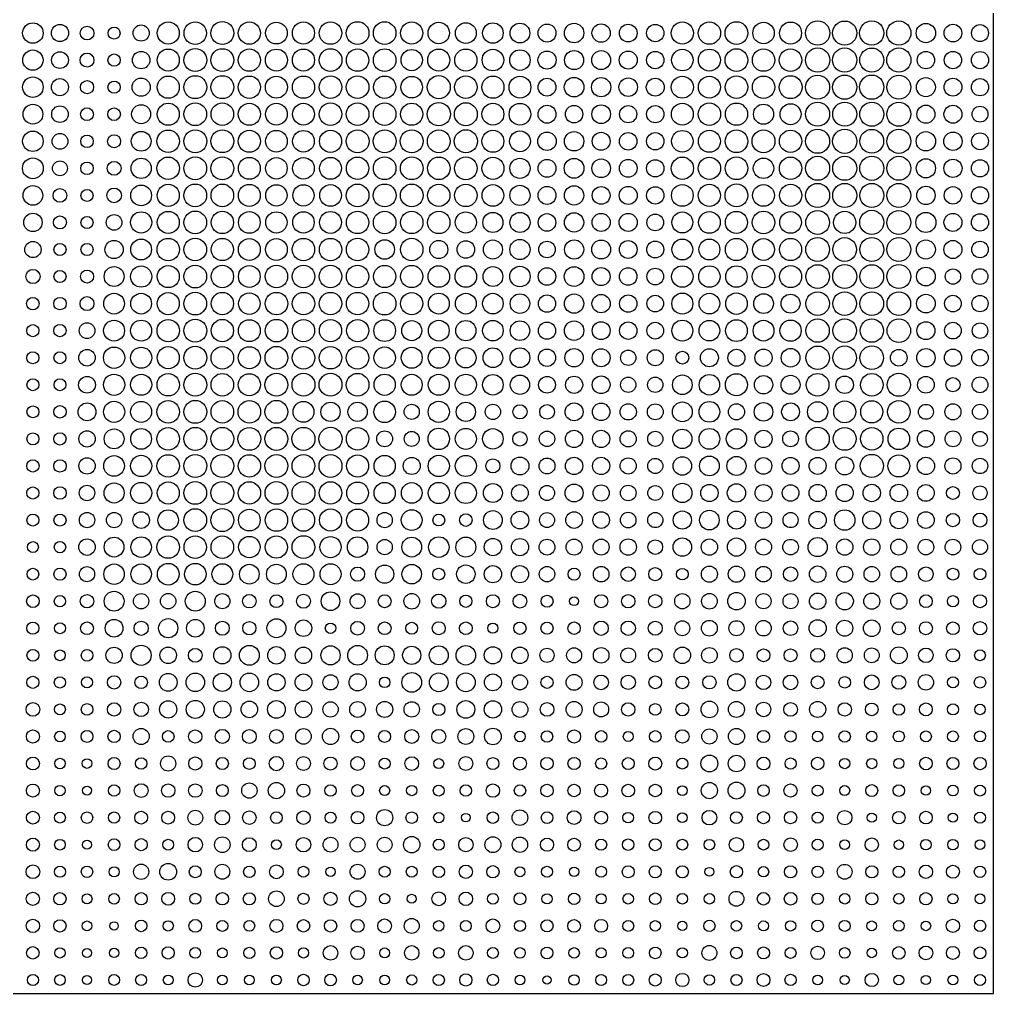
# Model space of a CAD drawing. Header units: millimetres. Extents: x 0 to 15650, y 0 to 8040.
# Drawn here: x 13652 to 15650, y 0 to 1996 of the extents above; entities that cross this region are included whole.
import ezdxf

# ---------------------------------------------------------------- set-up
doc = ezdxf.new("R2010")
doc.units = ezdxf.units.MM
doc.layers.add('Default', color=7, linetype='Continuous', true_color=0x000000)

msp = doc.modelspace()

# ---------------------------------------------------------------- linework, layer by layer
at = {"layer": 'Default', "color": 0}
msp.add_line((0, 0), (15650, 0), dxfattribs=at)
msp.add_lwpolyline([(0, 8040), (0, 0), (15650, 0), (15650, 8040)], close=True, dxfattribs=at)
for centre, radius in [((13679.9, 1968.4), 21), ((13735.4, 1968.4), 17.6), ((13790.9, 1968.4), 14.1), ((13846.4, 1968.4), 12.4), ((13901.9, 1968.4), 16.6), ((13957.4, 1968.4), 22.7), ((14012.9, 1968.4), 23.1), ((14068.4, 1968.4), 23.5), ((14123.8, 1968.4), 22.9), ((14179.3, 1968.4), 22.3), ((14234.8, 1968.4), 22.7), ((14290.3, 1968.4), 23), ((14345.8, 1968.4), 23.3), ((14401.3, 1968.4), 23.2), ((14456.8, 1968.4), 22.7), ((14512.3, 1968.4), 22), ((14567.8, 1968.4), 21.3), ((14623.3, 1968.4), 21), ((14678.8, 1968.4), 20.3), ((14734.3, 1968.4), 18.4), ((14789.8, 1968.4), 20), ((14845.3, 1968.4), 18.8), ((14900.8, 1968.4), 18.2), ((14956.3, 1968.4), 17.7), ((15011.8, 1968.4), 22.7), ((15067.3, 1968.4), 23), ((15122.8, 1968.4), 23.3), ((15178.3, 1968.4), 22), ((15233.8, 1968.4), 22.5), ((15289.3, 1968.4), 24.9), ((15344.8, 1968.4), 24.7), ((15400.3, 1968.4), 24.9), ((15455.8, 1968.4), 24.8), ((15511.3, 1968.4), 19.8), ((15566.8, 1968.4), 18.1), ((15622.3, 1968.4), 17.4), ((15289.3, 1913), 24.9), ((15344.8, 1913), 24.9), ((15455.8, 1913), 24.8), ((13679.9, 1913), 20.8), ((13735.4, 1913), 17.2), ((13790.9, 1913), 14.3), ((13846.4, 1913), 12.6), ((13901.9, 1913), 17.9), ((13957.4, 1913), 22.7), ((14012.9, 1913), 23.5), ((14068.4, 1913), 23.4), ((14123.8, 1913), 22.9), ((14179.3, 1913), 22.5), ((14234.8, 1913), 22.7), ((14290.3, 1913), 23.4), ((14345.8, 1913), 23), ((14401.3, 1913), 23.2), ((14456.8, 1913), 21.8), ((14512.3, 1913), 22.7), ((14567.8, 1913), 22.7), ((14623.3, 1913), 22.1), ((14678.8, 1913), 21), ((14734.3, 1913), 18.6), ((14789.8, 1913), 19.6), ((14845.3, 1913), 19.4), ((14900.8, 1913), 18.5), ((14956.3, 1913), 17.8), ((15011.8, 1913), 22.1), ((15067.3, 1913), 22.5), ((15122.8, 1913), 23.3), ((15178.3, 1913), 22.9), ((15233.8, 1913), 23.1), ((15400.3, 1913), 24.7), ((15511.3, 1913), 17.9), ((15566.8, 1913), 17.7), ((15622.3, 1913), 17.6), ((13679.9, 1857.5), 21.1), ((13957.4, 1857.5), 22.7), ((14012.9, 1857.5), 23.5), ((14068.4, 1857.5), 23.5), ((14123.8, 1857.5), 22.9), ((14179.3, 1857.5), 22.6), ((14234.8, 1857.5), 22.8), ((14290.3, 1857.5), 23.2), ((14345.8, 1857.5), 23.2), ((14401.3, 1857.5), 22.9), ((14456.8, 1857.5), 22.1), ((14512.3, 1857.5), 23.6), ((14567.8, 1857.5), 23.2), ((14623.3, 1857.5), 22.7), ((14678.8, 1857.5), 22.4), ((15011.8, 1857.5), 22.6), ((15067.3, 1857.5), 22.5), ((15122.8, 1857.5), 23.2), ((15178.3, 1857.5), 22.9), ((15233.8, 1857.5), 23.5), ((15289.3, 1857.5), 24.6), ((15344.8, 1857.5), 24.8), ((15400.3, 1857.5), 24.9), ((15455.8, 1857.5), 24.6), ((13735.4, 1857.5), 17.5), ((13790.9, 1857.5), 13.5), ((13846.4, 1857.5), 12.6), ((13901.9, 1857.5), 18.6), ((14734.3, 1857.5), 18.2), ((14789.8, 1857.5), 20.1), ((14845.3, 1857.5), 19.8), ((14900.8, 1857.5), 18.9), ((14956.3, 1857.5), 18.4), ((15511.3, 1857.5), 19.5), ((15566.8, 1857.5), 18.3), ((15622.3, 1857.5), 17.7), ((13679.9, 1802.1), 20.3), ((13735.4, 1802.1), 17), ((13901.9, 1802.1), 19.5), ((13957.4, 1802.1), 22.7), ((14012.9, 1802.1), 23.3), ((14068.4, 1802.1), 23.2), ((14123.8, 1802.1), 22.6), ((14179.3, 1802.1), 22.3), ((14234.8, 1802.1), 22.3), ((14290.3, 1802.1), 23.2), ((14345.8, 1802.1), 23.2), ((14401.3, 1802.1), 23.2), ((14456.8, 1802.1), 22.7), ((14512.3, 1802.1), 23.9), ((14567.8, 1802.1), 23.5), ((14623.3, 1802.1), 22.5), ((14678.8, 1802.1), 22.2), ((14734.3, 1802.1), 18.4), ((14789.8, 1802.1), 17.9), ((14845.3, 1802.1), 19.1), ((14900.8, 1802.1), 17.7), ((14956.3, 1802.1), 17.7), ((15011.8, 1802.1), 22.5), ((15067.3, 1802.1), 23), ((15122.8, 1802.1), 22.8), ((15178.3, 1802.1), 20.6), ((15233.8, 1802.1), 21.5), ((15289.3, 1802.1), 24.6), ((15344.8, 1802.1), 24.6), ((15400.3, 1802.1), 24.7), ((15455.8, 1802.1), 24.7), ((15511.3, 1802.1), 18.6), ((15566.8, 1802.1), 18.4), ((15622.3, 1802.1), 16.3), ((13790.9, 1802.1), 13.1), ((13846.4, 1802.1), 12.9), ((13679.9, 1746.6), 21), ((13735.4, 1746.6), 16.2), ((13790.9, 1746.6), 12.8), ((13846.4, 1746.6), 13.4), ((13901.9, 1746.6), 20.3), ((13957.4, 1746.6), 23), ((14012.9, 1746.6), 23.5), ((14068.4, 1746.6), 23.3), ((14123.8, 1746.6), 22.6), ((14179.3, 1746.6), 22.3), ((14234.8, 1746.6), 22.2), ((14290.3, 1746.6), 22.7), ((14345.8, 1746.6), 23.4), ((14401.3, 1746.6), 23.4), ((14456.8, 1746.6), 23.5), ((14512.3, 1746.6), 23.4), ((14567.8, 1746.6), 23.7), ((14623.3, 1746.6), 22.5), ((14678.8, 1746.6), 21.3), ((14734.3, 1746.6), 18.9), ((14789.8, 1746.6), 19.9), ((14845.3, 1746.6), 18.4), ((14900.8, 1746.6), 18), ((14956.3, 1746.6), 17.7), ((15011.8, 1746.6), 22.2), ((15067.3, 1746.6), 22.5), ((15122.8, 1746.6), 23.2), ((15178.3, 1746.6), 23.5), ((15233.8, 1746.6), 22.9), ((15289.3, 1746.6), 24.6), ((15344.8, 1746.6), 24.7), ((15400.3, 1746.6), 24.4), ((15455.8, 1746.6), 24.7), ((15511.3, 1746.6), 19.9), ((15566.8, 1746.6), 18.9), ((15622.3, 1746.6), 17.3), ((13679.9, 1691.2), 21.3), ((13735.4, 1691.2), 15.3), ((13790.9, 1691.2), 12.7), ((13846.4, 1691.2), 14.2), ((13901.9, 1691.2), 20.8), ((13957.4, 1691.2), 23), ((14012.9, 1691.2), 23.3), ((14068.4, 1691.2), 23.3), ((14123.8, 1691.2), 22.5), ((14179.3, 1691.2), 22.1), ((14234.8, 1691.2), 22.2), ((14290.3, 1691.2), 22.4), ((14345.8, 1691.2), 23), ((14401.3, 1691.2), 23.2), ((14456.8, 1691.2), 23.2), ((14512.3, 1691.2), 23.1), ((14567.8, 1691.2), 23.3), ((14623.3, 1691.2), 22.7), ((14678.8, 1691.2), 20.7), ((14734.3, 1691.2), 18.3), ((14789.8, 1691.2), 20.3), ((14845.3, 1691.2), 19.1), ((14900.8, 1691.2), 18.2), ((14956.3, 1691.2), 17.7), ((15011.8, 1691.2), 23), ((15067.3, 1691.2), 22.9), ((15122.8, 1691.2), 23.2), ((15178.3, 1691.2), 20.9), ((15233.8, 1691.2), 23), ((15289.3, 1691.2), 24.6), ((15344.8, 1691.2), 24.6), ((15400.3, 1691.2), 24.7), ((15455.8, 1691.2), 24.6), ((15511.3, 1691.2), 19.7), ((15566.8, 1691.2), 18.6), ((15622.3, 1691.2), 17.7), ((13957.4, 1635.7), 22.7), ((14012.9, 1635.7), 23.3), ((14068.4, 1635.7), 23.2), ((14123.8, 1635.7), 22.5), ((14345.8, 1635.7), 23.2), ((14401.3, 1635.7), 23.3), ((14456.8, 1635.7), 23.2), ((14512.3, 1635.7), 22.8), ((14567.8, 1635.7), 23), ((15011.8, 1635.7), 22.3), ((15067.3, 1635.7), 22.7), ((15122.8, 1635.7), 23.4), ((15178.3, 1635.7), 22.3), ((15233.8, 1635.7), 22.8), ((15289.3, 1635.7), 24.6), ((15344.8, 1635.7), 24.6), ((15400.3, 1635.7), 24.6), ((15455.8, 1635.7), 24.6), ((13679.9, 1635.7), 20.1), ((13735.4, 1635.7), 14.1), ((13790.9, 1635.7), 12.4), ((13846.4, 1635.7), 15), ((13901.9, 1635.7), 21.3), ((14179.3, 1635.7), 21.9), ((14234.8, 1635.7), 21.8), ((14290.3, 1635.7), 22.2), ((14623.3, 1635.7), 22.2), ((14678.8, 1635.7), 20.7), ((14734.3, 1635.7), 18.4), ((14789.8, 1635.7), 19.8), ((14845.3, 1635.7), 18.2), ((14900.8, 1635.7), 18.4), ((14956.3, 1635.7), 17.7), ((15511.3, 1635.7), 18.9), ((15566.8, 1635.7), 17.9), ((15622.3, 1635.7), 17.6), ((13679.9, 1580.3), 18.9), ((13901.9, 1580.3), 21.8), ((13957.4, 1580.3), 22.7), ((14012.9, 1580.3), 23.3), ((14068.4, 1580.3), 23), ((14123.8, 1580.3), 22.3), ((14179.3, 1580.3), 21.8), ((14234.8, 1580.3), 22), ((14290.3, 1580.3), 22.5), ((14345.8, 1580.3), 23), ((14401.3, 1580.3), 23.1), ((14456.8, 1580.3), 23), ((14512.3, 1580.3), 22.9), ((14567.8, 1580.3), 21.7), ((14623.3, 1580.3), 20.6), ((14678.8, 1580.3), 20.6), ((14734.3, 1580.3), 18), ((14789.8, 1580.3), 19.8), ((14845.3, 1580.3), 18.6), ((14900.8, 1580.3), 18.6), ((15011.8, 1580.3), 21.5), ((15067.3, 1580.3), 22.3), ((15122.8, 1580.3), 22.7), ((15178.3, 1580.3), 23.2), ((15233.8, 1580.3), 22.2), ((15289.3, 1580.3), 24.4), ((15344.8, 1580.3), 22.8), ((15400.3, 1580.3), 24.8), ((15455.8, 1580.3), 24.5), ((15511.3, 1580.3), 20.6), ((15566.8, 1580.3), 18.4), ((13735.4, 1580.3), 13.4), ((13790.9, 1580.3), 12.4), ((13846.4, 1580.3), 16), ((14956.3, 1580.3), 17.2), ((15622.3, 1580.3), 17.7), ((13679.9, 1524.8), 16.7), ((13846.4, 1524.8), 18.7), ((13901.9, 1524.8), 21.3), ((13957.4, 1524.8), 22.9), ((14012.9, 1524.8), 23.2), ((14068.4, 1524.8), 22.7), ((14123.8, 1524.8), 22.5), ((14179.3, 1524.8), 22.4), ((14234.8, 1524.8), 22.9), ((14290.3, 1524.8), 22.9), ((14345.8, 1524.8), 23), ((14401.3, 1524.8), 20.1), ((14456.8, 1524.8), 23), ((14512.3, 1524.8), 18.6), ((14567.8, 1524.8), 17.9), ((14623.3, 1524.8), 19.6), ((14678.8, 1524.8), 20.7), ((14734.3, 1524.8), 17), ((14789.8, 1524.8), 19.7), ((14845.3, 1524.8), 19.4), ((14900.8, 1524.8), 18.2), ((14956.3, 1524.8), 17.4), ((15011.8, 1524.8), 21.4), ((15067.3, 1524.8), 21.5), ((15122.8, 1524.8), 22.7), ((15178.3, 1524.8), 22.3), ((15233.8, 1524.8), 22.7), ((15289.3, 1524.8), 24.4), ((15344.8, 1524.8), 24.3), ((15400.3, 1524.8), 24.6), ((15455.8, 1524.8), 24.4), ((15511.3, 1524.8), 19.5), ((15566.8, 1524.8), 18.5), ((15622.3, 1524.8), 17), ((13735.4, 1524.8), 12.4), ((13790.9, 1524.8), 12.5), ((13679.9, 1469.4), 14.6), ((13735.4, 1469.4), 12.4), ((13790.9, 1469.4), 13.4), ((13846.4, 1469.4), 20.4), ((13901.9, 1469.4), 21.8), ((13957.4, 1469.4), 22.7), ((14012.9, 1469.4), 23.3), ((14068.4, 1469.4), 23), ((14123.8, 1469.4), 22.3), ((14179.3, 1469.4), 23), ((14234.8, 1469.4), 23.2), ((14290.3, 1469.4), 23.1), ((14345.8, 1469.4), 23), ((14401.3, 1469.4), 22.8), ((14456.8, 1469.4), 22.8), ((14512.3, 1469.4), 22.1), ((14567.8, 1469.4), 22.1), ((14623.3, 1469.4), 20.3), ((14678.8, 1469.4), 21), ((14734.3, 1469.4), 17.9), ((14789.8, 1469.4), 20.2), ((14845.3, 1469.4), 18.5), ((14900.8, 1469.4), 18), ((14956.3, 1469.4), 17.1), ((15011.8, 1469.4), 22), ((15067.3, 1469.4), 22), ((15122.8, 1469.4), 22), ((15178.3, 1469.4), 23), ((15233.8, 1469.4), 22.7), ((15289.3, 1469.4), 24.3), ((15344.8, 1469.4), 24.6), ((15400.3, 1469.4), 24.3), ((15455.8, 1469.4), 24.6), ((15511.3, 1469.4), 19.2), ((15566.8, 1469.4), 15.7), ((15622.3, 1469.4), 16.1), ((13679.9, 1413.9), 12.8), ((13735.4, 1413.9), 12.7), ((13790.9, 1413.9), 14.3), ((13846.4, 1413.9), 21.3), ((13901.9, 1413.9), 21.3), ((13957.4, 1413.9), 22.7), ((14012.9, 1413.9), 23.2), ((14068.4, 1413.9), 23), ((14123.8, 1413.9), 22.1), ((14179.3, 1413.9), 23.1), ((14234.8, 1413.9), 23), ((14290.3, 1413.9), 23), ((14345.8, 1413.9), 23), ((14401.3, 1413.9), 23.2), ((14456.8, 1413.9), 22.7), ((14512.3, 1413.9), 21.4), ((14567.8, 1413.9), 21.3), ((14623.3, 1413.9), 21.1), ((14678.8, 1413.9), 20), ((14734.3, 1413.9), 17.7), ((14789.8, 1413.9), 19.8), ((14845.3, 1413.9), 18.8), ((14900.8, 1413.9), 17.8), ((14956.3, 1413.9), 17), ((15011.8, 1413.9), 21.6), ((15067.3, 1413.9), 21.1), ((15122.8, 1413.9), 22.1), ((15178.3, 1413.9), 20.2), ((15233.8, 1413.9), 19.4), ((15289.3, 1413.9), 24.2), ((15344.8, 1413.9), 24.3), ((15400.3, 1413.9), 24.3), ((15455.8, 1413.9), 24.2), ((15511.3, 1413.9), 19.1), ((15566.8, 1413.9), 17), ((15622.3, 1413.9), 16.7), ((13846.4, 1358.5), 21.4), ((13901.9, 1358.5), 21.5), ((13957.4, 1358.5), 22.9), ((14012.9, 1358.5), 23.4), ((14068.4, 1358.5), 23), ((14123.8, 1358.5), 22.5), ((14179.3, 1358.5), 23.1), ((14234.8, 1358.5), 22.8), ((14290.3, 1358.5), 22.8), ((14345.8, 1358.5), 22.8), ((14401.3, 1358.5), 22.3), ((14456.8, 1358.5), 20.6), ((14512.3, 1358.5), 21.3), ((14567.8, 1358.5), 20.8), ((14623.3, 1358.5), 21), ((14678.8, 1358.5), 20.1), ((14789.8, 1358.5), 19.9), ((15011.8, 1358.5), 21.5), ((15067.3, 1358.5), 21.1), ((15122.8, 1358.5), 22.3), ((15178.3, 1358.5), 21.3), ((15233.8, 1358.5), 21.8), ((15289.3, 1358.5), 23.9), ((15344.8, 1358.5), 24.2), ((15400.3, 1358.5), 23.9), ((15455.8, 1358.5), 24.1), ((13679.9, 1358.5), 12.4), ((13735.4, 1358.5), 12.6), ((13790.9, 1358.5), 16.1), ((14734.3, 1358.5), 17.7), ((14845.3, 1358.5), 18.4), ((14900.8, 1358.5), 17.8), ((14956.3, 1358.5), 17.2), ((15511.3, 1358.5), 18.4), ((15566.8, 1358.5), 17.1), ((15622.3, 1358.5), 15.9), ((13790.9, 1303), 17), ((13846.4, 1303), 21.8), ((13901.9, 1303), 21.6), ((13957.4, 1303), 22.7), ((14012.9, 1303), 23.4), ((14068.4, 1303), 23.1), ((14123.8, 1303), 22.6), ((14179.3, 1303), 23.2), ((14234.8, 1303), 23.1), ((14290.3, 1303), 23), ((14345.8, 1303), 23.1), ((14401.3, 1303), 22), ((14456.8, 1303), 21.5), ((14512.3, 1303), 21.7), ((14567.8, 1303), 20.9), ((14623.3, 1303), 20.2), ((14678.8, 1303), 20.3), ((14734.3, 1303), 17.7), ((14789.8, 1303), 18.9), ((14845.3, 1303), 18.4), ((14900.8, 1303), 15.7), ((14956.3, 1303), 16.5), ((15067.3, 1303), 18.4), ((15122.8, 1303), 17.4), ((15178.3, 1303), 17.7), ((15233.8, 1303), 19.1), ((15289.3, 1303), 24), ((15344.8, 1303), 24.1), ((15400.3, 1303), 24.2), ((15455.8, 1303), 17.1), ((15511.3, 1303), 18.9), ((15566.8, 1303), 17.6), ((15622.3, 1303), 17), ((13679.9, 1303), 12.4), ((13735.4, 1303), 12.3), ((15011.8, 1303), 13.2), ((13679.9, 1247.6), 12.2), ((13735.4, 1247.6), 12.2), ((13790.9, 1247.6), 17.2), ((13846.4, 1247.6), 21.7), ((13901.9, 1247.6), 21.6), ((13957.4, 1247.6), 22.9), ((14012.9, 1247.6), 23.5), ((14068.4, 1247.6), 23.2), ((14123.8, 1247.6), 22.7), ((14179.3, 1247.6), 23.5), ((14234.8, 1247.6), 23.5), ((14290.3, 1247.6), 23.5), ((14345.8, 1247.6), 23.3), ((14401.3, 1247.6), 21.8), ((14456.8, 1247.6), 21.5), ((14512.3, 1247.6), 21.6), ((14567.8, 1247.6), 21.7), ((14623.3, 1247.6), 21), ((14678.8, 1247.6), 19.8), ((14734.3, 1247.6), 17.2), ((14789.8, 1247.6), 17.6), ((14845.3, 1247.6), 18.2), ((14900.8, 1247.6), 15.7), ((14956.3, 1247.6), 15.7), ((15011.8, 1247.6), 20.1), ((15067.3, 1247.6), 21), ((15122.8, 1247.6), 22.6), ((15178.3, 1247.6), 18.8), ((15233.8, 1247.6), 19.4), ((15289.3, 1247.6), 23.2), ((15344.8, 1247.6), 17.9), ((15400.3, 1247.6), 23.2), ((15455.8, 1247.6), 23.7), ((15511.3, 1247.6), 17.1), ((15566.8, 1247.6), 14.6), ((15622.3, 1247.6), 16.2), ((13679.9, 1192.1), 12.2), ((13735.4, 1192.1), 12.8), ((13790.9, 1192.1), 18.4), ((13846.4, 1192.1), 21.7), ((13901.9, 1192.1), 21.5), ((13957.4, 1192.1), 23.2), ((14012.9, 1192.1), 23.5), ((14068.4, 1192.1), 23.2), ((14123.8, 1192.1), 23.2), ((14179.3, 1192.1), 23.4), ((14234.8, 1192.1), 21.4), ((14290.3, 1192.1), 19.8), ((14345.8, 1192.1), 19.7), ((14401.3, 1192.1), 22), ((14456.8, 1192.1), 15.5), ((14512.3, 1192.1), 21.8), ((14567.8, 1192.1), 19.8), ((14623.3, 1192.1), 15.7), ((14678.8, 1192.1), 14.6), ((14734.3, 1192.1), 15), ((14789.8, 1192.1), 18.4), ((14845.3, 1192.1), 17.9), ((14900.8, 1192.1), 16.7), ((14956.3, 1192.1), 16.2), ((15011.8, 1192.1), 20.3), ((15067.3, 1192.1), 21.2), ((15122.8, 1192.1), 16.5), ((15178.3, 1192.1), 19.1), ((15233.8, 1192.1), 18.3), ((15289.3, 1192.1), 20.8), ((15344.8, 1192.1), 22.6), ((15400.3, 1192.1), 22.7), ((15455.8, 1192.1), 23.3), ((15511.3, 1192.1), 15.3), ((15566.8, 1192.1), 16.5), ((15622.3, 1192.1), 15.4), ((13957.4, 1136.7), 23), ((14012.9, 1136.7), 23.5), ((14068.4, 1136.7), 23.5), ((14123.8, 1136.7), 23.4), ((14179.3, 1136.7), 23.5), ((14234.8, 1136.7), 23.6), ((14290.3, 1136.7), 23.7), ((14345.8, 1136.7), 23), ((14512.3, 1136.7), 22), ((15289.3, 1136.7), 23.8), ((15344.8, 1136.7), 23.4), ((15400.3, 1136.7), 23), ((15455.8, 1136.7), 22), ((13679.9, 1136.7), 12.3), ((13735.4, 1136.7), 12.6), ((13790.9, 1136.7), 16.7), ((13846.4, 1136.7), 20.4), ((13901.9, 1136.7), 21.3), ((14401.3, 1136.7), 16.3), ((14456.8, 1136.7), 15.3), ((14567.8, 1136.7), 21.6), ((14623.3, 1136.7), 21), ((14678.8, 1136.7), 14.8), ((14734.3, 1136.7), 15.8), ((14789.8, 1136.7), 17.8), ((14845.3, 1136.7), 17.7), ((14900.8, 1136.7), 16.5), ((14956.3, 1136.7), 15.5), ((15011.8, 1136.7), 19.8), ((15067.3, 1136.7), 21.3), ((15122.8, 1136.7), 20.8), ((15178.3, 1136.7), 17.7), ((15233.8, 1136.7), 16.2), ((15511.3, 1136.7), 17.3), ((15566.8, 1136.7), 16.2), ((15622.3, 1136.7), 15.3), ((13846.4, 1081.2), 21.2), ((13901.9, 1081.2), 21.8), ((13957.4, 1081.2), 23), ((14012.9, 1081.2), 23.5), ((14068.4, 1081.2), 23.4), ((14123.8, 1081.2), 23), ((14179.3, 1081.2), 23.4), ((14234.8, 1081.2), 23.4), ((14290.3, 1081.2), 23.5), ((14345.8, 1081.2), 22.7), ((14401.3, 1081.2), 21.7), ((14456.8, 1081.2), 17.5), ((14512.3, 1081.2), 21.8), ((14567.8, 1081.2), 21.7), ((14678.8, 1081.2), 18.3), ((14789.8, 1081.2), 17.8), ((14845.3, 1081.2), 17.7), ((15011.8, 1081.2), 19), ((15067.3, 1081.2), 20.2), ((15122.8, 1081.2), 19.6), ((15344.8, 1081.2), 18.4), ((15400.3, 1081.2), 23.8), ((15455.8, 1081.2), 22.6), ((15511.3, 1081.2), 17.7), ((13679.9, 1081.2), 12.6), ((13735.4, 1081.2), 12.7), ((13790.9, 1081.2), 16.7), ((14623.3, 1081.2), 14.4), ((14734.3, 1081.2), 16.3), ((14900.8, 1081.2), 16.5), ((14956.3, 1081.2), 15.5), ((15178.3, 1081.2), 17), ((15233.8, 1081.2), 17.4), ((15289.3, 1081.2), 17.4), ((15566.8, 1081.2), 16.5), ((15622.3, 1081.2), 15.8), ((13790.9, 1025.8), 15.8), ((13846.4, 1025.8), 20.6), ((13901.9, 1025.8), 21.7), ((13957.4, 1025.8), 22.7), ((14012.9, 1025.8), 23.2), ((14068.4, 1025.8), 23.6), ((14123.8, 1025.8), 23), ((14179.3, 1025.8), 23.2), ((14234.8, 1025.8), 23.5), ((14290.3, 1025.8), 23), ((14345.8, 1025.8), 22.4), ((14401.3, 1025.8), 21.8), ((14456.8, 1025.8), 21.2), ((14512.3, 1025.8), 21.7), ((14567.8, 1025.8), 21.6), ((14623.3, 1025.8), 19.4), ((14678.8, 1025.8), 17.1), ((14734.3, 1025.8), 15.5), ((14789.8, 1025.8), 18.4), ((14845.3, 1025.8), 16.6), ((14900.8, 1025.8), 16), ((14956.3, 1025.8), 15.3), ((15011.8, 1025.8), 19.8), ((15067.3, 1025.8), 17.7), ((15122.8, 1025.8), 18.8), ((15178.3, 1025.8), 17.4), ((15233.8, 1025.8), 17), ((15289.3, 1025.8), 17.7), ((15344.8, 1025.8), 17.6), ((15400.3, 1025.8), 17.8), ((15455.8, 1025.8), 17.9), ((15511.3, 1025.8), 17.1), ((15566.8, 1025.8), 13.3), ((15622.3, 1025.8), 14.7), ((13679.9, 1025.8), 12.4), ((13735.4, 1025.8), 12.9), ((13679.9, 970.3), 12.3), ((13735.4, 970.3), 12.4), ((13790.9, 970.3), 15.7), ((13846.4, 970.3), 15.7), ((13901.9, 970.3), 17), ((13957.4, 970.3), 21), ((14012.9, 970.3), 23.2), ((14068.4, 970.3), 23.6), ((14123.8, 970.3), 22.3), ((14179.3, 970.3), 23), ((14234.8, 970.3), 22.9), ((14290.3, 970.3), 22.7), ((14345.8, 970.3), 22.5), ((14401.3, 970.3), 15.7), ((14456.8, 970.3), 21.3), ((14512.3, 970.3), 12.1), ((14567.8, 970.3), 12.9), ((14623.3, 970.3), 19.3), ((14678.8, 970.3), 18.2), ((14734.3, 970.3), 15.3), ((14789.8, 970.3), 17.1), ((14845.3, 970.3), 17), ((14900.8, 970.3), 15.9), ((14956.3, 970.3), 15.5), ((15011.8, 970.3), 18.6), ((15067.3, 970.3), 20.1), ((15122.8, 970.3), 18.4), ((15178.3, 970.3), 16.7), ((15233.8, 970.3), 15.5), ((15289.3, 970.3), 17.8), ((15344.8, 970.3), 21), ((15400.3, 970.3), 18.6), ((15455.8, 970.3), 17.9), ((15511.3, 970.3), 17.1), ((15566.8, 970.3), 13.6), ((15622.3, 970.3), 14.3), ((13679.9, 914.9), 11.3), ((13735.4, 914.9), 11.7), ((13790.9, 914.9), 16.9), ((13846.4, 914.9), 20.3), ((13901.9, 914.9), 21), ((13957.4, 914.9), 23), ((14012.9, 914.9), 23.1), ((14068.4, 914.9), 23.2), ((14123.8, 914.9), 22), ((14179.3, 914.9), 22.8), ((14234.8, 914.9), 23.4), ((14290.3, 914.9), 21.7), ((14345.8, 914.9), 21), ((14401.3, 914.9), 15.7), ((14456.8, 914.9), 20.3), ((14512.3, 914.9), 21), ((14567.8, 914.9), 20.5), ((14623.3, 914.9), 17.8), ((14678.8, 914.9), 17.6), ((14734.3, 914.9), 16.2), ((14789.8, 914.9), 16.5), ((14845.3, 914.9), 16.4), ((14900.8, 914.9), 16.8), ((14956.3, 914.9), 15), ((15011.8, 914.9), 18.9), ((15067.3, 914.9), 16.7), ((15122.8, 914.9), 18.7), ((15178.3, 914.9), 16.4), ((15233.8, 914.9), 15.9), ((15289.3, 914.9), 19.6), ((15344.8, 914.9), 16.7), ((15400.3, 914.9), 16.8), ((15455.8, 914.9), 16.4), ((15511.3, 914.9), 16), ((15566.8, 914.9), 16), ((15622.3, 914.9), 15.4), ((13846.4, 859.4), 21), ((13901.9, 859.4), 21), ((13957.4, 859.4), 22.2), ((14012.9, 859.4), 22.1), ((14068.4, 859.4), 21.4), ((14123.8, 859.4), 20.2), ((14179.3, 859.4), 20.3), ((14234.8, 859.4), 21.5), ((14290.3, 859.4), 21.5), ((14456.8, 859.4), 20.1), ((13679.9, 859.4), 12), ((13735.4, 859.4), 12.5), ((13790.9, 859.4), 15.6), ((14345.8, 859.4), 14.5), ((14401.3, 859.4), 18.6), ((14512.3, 859.4), 12.2), ((14567.8, 859.4), 18.9), ((14623.3, 859.4), 17.7), ((14678.8, 859.4), 17.7), ((14734.3, 859.4), 15.8), ((14789.8, 859.4), 12.4), ((14845.3, 859.4), 16), ((14900.8, 859.4), 14.8), ((14956.3, 859.4), 13.4), ((15011.8, 859.4), 11.9), ((15067.3, 859.4), 16.5), ((15122.8, 859.4), 16.7), ((15178.3, 859.4), 16), ((15233.8, 859.4), 14.8), ((15289.3, 859.4), 16.9), ((15344.8, 859.4), 16.4), ((15400.3, 859.4), 15.9), ((15455.8, 859.4), 16), ((15511.3, 859.4), 15), ((15566.8, 859.4), 12.2), ((15622.3, 859.4), 11.9), ((13846.4, 804), 20.4), ((13901.9, 804), 15.7), ((13957.4, 804), 15.8), ((14012.9, 804), 20.4), ((14068.4, 804), 15.5), ((14290.3, 804), 19.1), ((14345.8, 804), 15.2), ((14456.8, 804), 16), ((15011.8, 804), 15.7), ((15067.3, 804), 16), ((15122.8, 804), 18), ((15178.3, 804), 15.5), ((15233.8, 804), 15.5), ((15289.3, 804), 16.8), ((15344.8, 804), 17.7), ((15400.3, 804), 16.5), ((15455.8, 804), 16.5), ((13679.9, 804), 12.9), ((13735.4, 804), 11.6), ((13790.9, 804), 13.8), ((14123.8, 804), 13.9), ((14179.3, 804), 13.2), ((14234.8, 804), 14.4), ((14401.3, 804), 13.3), ((14512.3, 804), 14.6), ((14567.8, 804), 12.6), ((14623.3, 804), 13.4), ((14678.8, 804), 14.1), ((14734.3, 804), 12.3), ((14789.8, 804), 9.12), ((14845.3, 804), 13.4), ((14900.8, 804), 13.8), ((14956.3, 804), 13.6), ((15511.3, 804), 13.1), ((15566.8, 804), 11.5), ((15622.3, 804), 13.4), ((13679.9, 748.6), 12.4), ((13735.4, 748.6), 11.3), ((13790.9, 748.6), 13.1), ((13846.4, 748.6), 18.2), ((13901.9, 748.6), 14.6), ((13957.4, 748.6), 19.7), ((14012.9, 748.6), 18), ((14068.4, 748.6), 14.3), ((14123.8, 748.6), 13.6), ((14179.3, 748.6), 19.4), ((14234.8, 748.6), 16.9), ((14290.3, 748.6), 10.7), ((14345.8, 748.6), 14.1), ((14401.3, 748.6), 13.1), ((14456.8, 748.6), 12.2), ((14512.3, 748.6), 13.3), ((14567.8, 748.6), 13), ((14678.8, 748.6), 12.6), ((14734.3, 748.6), 12.4), ((14789.8, 748.6), 12.8), ((14845.3, 748.6), 14.7), ((14900.8, 748.6), 14.7), ((14956.3, 748.6), 14.3), ((15011.8, 748.6), 15.3), ((15067.3, 748.6), 16.2), ((15122.8, 748.6), 15.5), ((15178.3, 748.6), 15.9), ((15233.8, 748.6), 15), ((15289.3, 748.6), 17.5), ((15344.8, 748.6), 16.5), ((15400.3, 748.6), 17), ((15455.8, 748.6), 13.4), ((15511.3, 748.6), 13.4), ((15566.8, 748.6), 12.9), ((15622.3, 748.6), 13.7), ((14623.3, 748.6), 10.4), ((13679.9, 693.1), 12.2), ((13735.4, 693.1), 11), ((13790.9, 693.1), 11.9), ((13846.4, 693.1), 16.6), ((13901.9, 693.1), 20.6), ((13957.4, 693.1), 17), ((14012.9, 693.1), 14.2), ((14068.4, 693.1), 17.7), ((14123.8, 693.1), 20.3), ((14179.3, 693.1), 17.9), ((14234.8, 693.1), 16.8), ((14290.3, 693.1), 19.7), ((14345.8, 693.1), 20.2), ((14401.3, 693.1), 19.4), ((14456.8, 693.1), 18.6), ((14512.3, 693.1), 19.4), ((14567.8, 693.1), 20), ((14623.3, 693.1), 17.7), ((14678.8, 693.1), 16.8), ((14734.3, 693.1), 14.6), ((14789.8, 693.1), 15.4), ((14845.3, 693.1), 16), ((14900.8, 693.1), 15.2), ((14956.3, 693.1), 14.1), ((15011.8, 693.1), 17), ((15067.3, 693.1), 16), ((15122.8, 693.1), 13.9), ((15178.3, 693.1), 13.1), ((15233.8, 693.1), 13.3), ((15289.3, 693.1), 14.3), ((15344.8, 693.1), 15.6), ((15400.3, 693.1), 15.2), ((15455.8, 693.1), 17.3), ((15511.3, 693.1), 15), ((15566.8, 693.1), 13.6), ((15622.3, 693.1), 11.1), ((13679.9, 637.7), 12.4), ((13735.4, 637.7), 11.6), ((13790.9, 637.7), 11.4), ((13846.4, 637.7), 13.7), ((13901.9, 637.7), 12.9), ((13957.4, 637.7), 18.2), ((14012.9, 637.7), 19), ((14068.4, 637.7), 18.6), ((14123.8, 637.7), 19.1), ((14179.3, 637.7), 17.7), ((14234.8, 637.7), 17.2), ((14290.3, 637.7), 15.6), ((14345.8, 637.7), 17.6), ((14401.3, 637.7), 10.8), ((14456.8, 637.7), 20.2), ((14512.3, 637.7), 19.2), ((14567.8, 637.7), 19.2), ((14623.3, 637.7), 17.3), ((14678.8, 637.7), 15.5), ((14734.3, 637.7), 12.4), ((14789.8, 637.7), 16.3), ((14845.3, 637.7), 15), ((14900.8, 637.7), 14.7), ((14956.3, 637.7), 13.1), ((15011.8, 637.7), 13), ((15067.3, 637.7), 13.6), ((15122.8, 637.7), 17.8), ((15178.3, 637.7), 14.8), ((15233.8, 637.7), 15), ((15289.3, 637.7), 13.1), ((15344.8, 637.7), 11.8), ((15400.3, 637.7), 15.1), ((15455.8, 637.7), 14.2), ((15511.3, 637.7), 15.8), ((15566.8, 637.7), 11.4), ((15622.3, 637.7), 11.8), ((13957.4, 582.2), 17.7), ((14012.9, 582.2), 18.6), ((14068.4, 582.2), 17.6), ((14179.3, 582.2), 18.2), ((14567.8, 582.2), 18.2), ((14623.3, 582.2), 17.8), ((15067.3, 582.2), 17.2), ((13679.9, 582.2), 14.1), ((13735.4, 582.2), 11.2), ((13790.9, 582.2), 11.9), ((13846.4, 582.2), 13.6), ((13901.9, 582.2), 14.8), ((14123.8, 582.2), 17), ((14234.8, 582.2), 17), ((14290.3, 582.2), 15.7), ((14345.8, 582.2), 16.2), ((14401.3, 582.2), 16.5), ((14456.8, 582.2), 15.8), ((14512.3, 582.2), 12.4), ((14678.8, 582.2), 16.2), ((14734.3, 582.2), 14.1), ((14789.8, 582.2), 16.4), ((14845.3, 582.2), 15.3), ((14900.8, 582.2), 13.8), ((14956.3, 582.2), 11.9), ((15011.8, 582.2), 13.2), ((15122.8, 582.2), 16.4), ((15178.3, 582.2), 15), ((15233.8, 582.2), 14.1), ((15289.3, 582.2), 16.5), ((15344.8, 582.2), 13.7), ((15400.3, 582.2), 12.9), ((15455.8, 582.2), 11.8), ((15511.3, 582.2), 13.2), ((15566.8, 582.2), 11.4), ((15622.3, 582.2), 10.9), ((13679.9, 526.8), 13.4), ((13846.4, 526.8), 12.7), ((13901.9, 526.8), 16.5), ((14012.9, 526.8), 13.6), ((14068.4, 526.8), 14.4), ((14123.8, 526.8), 14.2), ((14179.3, 526.8), 14.1), ((14234.8, 526.8), 16), ((14290.3, 526.8), 16.7), ((14345.8, 526.8), 12.9), ((14456.8, 526.8), 14.3), ((14512.3, 526.8), 14.4), ((14567.8, 526.8), 16.2), ((14623.3, 526.8), 17), ((14789.8, 526.8), 13.4), ((15011.8, 526.8), 13.7), ((15067.3, 526.8), 15.6), ((15122.8, 526.8), 16.5), ((13735.4, 526.8), 11), ((13790.9, 526.8), 12.2), ((13957.4, 526.8), 11.9), ((14401.3, 526.8), 12.3), ((14678.8, 526.8), 10.9), ((14734.3, 526.8), 11.7), ((14845.3, 526.8), 11.9), ((14900.8, 526.8), 10.1), ((14956.3, 526.8), 11.9), ((15178.3, 526.8), 12.4), ((15233.8, 526.8), 11.5), ((15289.3, 526.8), 10.8), ((15344.8, 526.8), 11.7), ((15400.3, 526.8), 10.7), ((15455.8, 526.8), 11.3), ((15511.3, 526.8), 11.2), ((15566.8, 526.8), 11.2), ((15622.3, 526.8), 11.3), ((13679.9, 471.3), 13.2), ((13735.4, 471.3), 10.8), ((13790.9, 471.3), 9.89), ((13846.4, 471.3), 12.4), ((13901.9, 471.3), 11.7), ((13957.4, 471.3), 15.5), ((14012.9, 471.3), 13.5), ((14068.4, 471.3), 12.5), ((14123.8, 471.3), 12), ((14179.3, 471.3), 14.6), ((14234.8, 471.3), 14.3), ((14290.3, 471.3), 13.4), ((14345.8, 471.3), 14.1), ((14401.3, 471.3), 11.2), ((14456.8, 471.3), 14), ((14512.3, 471.3), 10.1), ((14567.8, 471.3), 14.3), ((14623.3, 471.3), 12.3), ((14678.8, 471.3), 13.4), ((14734.3, 471.3), 12.7), ((14789.8, 471.3), 12.5), ((14845.3, 471.3), 11.4), ((14900.8, 471.3), 12.2), ((14956.3, 471.3), 13.3), ((15011.8, 471.3), 11.2), ((15067.3, 471.3), 17.3), ((15122.8, 471.3), 16.9), ((15178.3, 471.3), 13.1), ((15233.8, 471.3), 11.4), ((15289.3, 471.3), 12.8), ((15344.8, 471.3), 10.5), ((15400.3, 471.3), 10.5), ((15455.8, 471.3), 10.3), ((15511.3, 471.3), 12.9), ((15566.8, 471.3), 12.4), ((15622.3, 471.3), 12.6), ((13679.9, 415.9), 13.4), ((13735.4, 415.9), 10.7), ((13790.9, 415.9), 9.12), ((13846.4, 415.9), 11.7), ((13901.9, 415.9), 14.1), ((13957.4, 415.9), 13.8), ((14012.9, 415.9), 13.8), ((14068.4, 415.9), 12.3), ((14123.8, 415.9), 15.7), ((14179.3, 415.9), 16.6), ((14234.8, 415.9), 13.3), ((14290.3, 415.9), 11.7), ((14345.8, 415.9), 12.2), ((14401.3, 415.9), 10.3), ((14456.8, 415.9), 10.5), ((14512.3, 415.9), 11.2), ((14567.8, 415.9), 11.7), ((14623.3, 415.9), 13.8), ((14678.8, 415.9), 11.7), ((14734.3, 415.9), 12.8), ((14789.8, 415.9), 12.8), ((14845.3, 415.9), 13.3), ((14900.8, 415.9), 12.9), ((14956.3, 415.9), 12.8), ((15011.8, 415.9), 10), ((15067.3, 415.9), 16.6), ((15122.8, 415.9), 17.3), ((15178.3, 415.9), 11.9), ((15233.8, 415.9), 13.5), ((15289.3, 415.9), 11.2), ((15344.8, 415.9), 10.2), ((15400.3, 415.9), 12.2), ((15455.8, 415.9), 11.9), ((15511.3, 415.9), 9.75), ((15566.8, 415.9), 11), ((15622.3, 415.9), 11.2), ((13679.9, 360.4), 13.2), ((13735.4, 360.4), 11.1), ((13790.9, 360.4), 11.7), ((13846.4, 360.4), 11.6), ((13901.9, 360.4), 13.1), ((13957.4, 360.4), 13.2), ((14012.9, 360.4), 15.2), ((14068.4, 360.4), 15), ((14123.8, 360.4), 13.8), ((14179.3, 360.4), 11.9), ((14234.8, 360.4), 13.8), ((14290.3, 360.4), 11.3), ((14345.8, 360.4), 12.9), ((14401.3, 360.4), 16.6), ((14456.8, 360.4), 11.8), ((14512.3, 360.4), 10.5), ((14567.8, 360.4), 8.76), ((14623.3, 360.4), 11.8), ((14678.8, 360.4), 16), ((14734.3, 360.4), 11.9), ((14789.8, 360.4), 14.1), ((14845.3, 360.4), 13.3), ((14900.8, 360.4), 10.9), ((14956.3, 360.4), 12.9), ((15011.8, 360.4), 10.2), ((15067.3, 360.4), 15), ((15122.8, 360.4), 12.2), ((15178.3, 360.4), 12.5), ((15233.8, 360.4), 12.6), ((15289.3, 360.4), 11.2), ((15344.8, 360.4), 14.8), ((15400.3, 360.4), 9.47), ((15455.8, 360.4), 12.7), ((15511.3, 360.4), 13), ((15566.8, 360.4), 9.54), ((15622.3, 360.4), 11.3), ((14012.9, 305), 14.9), ((14068.4, 305), 16), ((14234.8, 305), 14.8), ((14290.3, 305), 15.2), ((14345.8, 305), 15.2), ((14401.3, 305), 15.2), ((14456.8, 305), 16.8), ((14567.8, 305), 14.7), ((14623.3, 305), 16.3), ((14678.8, 305), 15.7), ((15122.8, 305), 14.7), ((13679.9, 305), 13.4), ((13735.4, 305), 10.9), ((13790.9, 305), 9.47), ((13846.4, 305), 12), ((13901.9, 305), 12.5), ((13957.4, 305), 11.1), ((14123.8, 305), 14.2), ((14179.3, 305), 10.2), ((14512.3, 305), 11.3), ((14734.3, 305), 13.5), ((14789.8, 305), 13.1), ((14845.3, 305), 11.4), ((14900.8, 305), 11.8), ((14956.3, 305), 12.3), ((15011.8, 305), 11), ((15067.3, 305), 10.9), ((15178.3, 305), 11), ((15233.8, 305), 13.9), ((15289.3, 305), 11.2), ((15344.8, 305), 10.1), ((15400.3, 305), 13.8), ((15455.8, 305), 9.61), ((15511.3, 305), 10.8), ((15566.8, 305), 10.7), ((15622.3, 305), 10), ((13679.9, 249.5), 13.9), ((13735.4, 249.5), 11.4), ((13790.9, 249.5), 11.7), ((13846.4, 249.5), 10.4), ((13901.9, 249.5), 15.6), ((13957.4, 249.5), 17.2), ((14012.9, 249.5), 12.3), ((14068.4, 249.5), 15.3), ((14123.8, 249.5), 11.8), ((14179.3, 249.5), 14.2), ((14234.8, 249.5), 11.2), ((14345.8, 249.5), 15.4), ((14401.3, 249.5), 11.2), ((14456.8, 249.5), 11.2), ((14512.3, 249.5), 11.8), ((14567.8, 249.5), 13.7), ((14623.3, 249.5), 12.7), ((14678.8, 249.5), 10.3), ((14734.3, 249.5), 11.3), ((14845.3, 249.5), 11.2), ((14900.8, 249.5), 12.3), ((14956.3, 249.5), 12.4), ((15011.8, 249.5), 12.4), ((15122.8, 249.5), 12.7), ((15178.3, 249.5), 10.7), ((15233.8, 249.5), 12.5), ((15289.3, 249.5), 11.7), ((15344.8, 249.5), 15.2), ((15400.3, 249.5), 12.4), ((15455.8, 249.5), 11.7), ((15511.3, 249.5), 13.7), ((15566.8, 249.5), 13.3), ((15622.3, 249.5), 11.7), ((14290.3, 249.5), 9.75), ((14789.8, 249.5), 9.47), ((15067.3, 249.5), 9.05), ((13679.9, 194.1), 13.5), ((13735.4, 194.1), 12.6), ((13790.9, 194.1), 10.3), ((13846.4, 194.1), 10.9), ((13901.9, 194.1), 12.6), ((13957.4, 194.1), 13.1), ((14012.9, 194.1), 11.3), ((14068.4, 194.1), 12.7), ((14123.8, 194.1), 12.5), ((14179.3, 194.1), 16), ((14234.8, 194.1), 11.4), ((14290.3, 194.1), 13.6), ((14345.8, 194.1), 16.6), ((14401.3, 194.1), 10.6), ((14456.8, 194.1), 9.19), ((14512.3, 194.1), 14.1), ((14567.8, 194.1), 13.8), ((14623.3, 194.1), 11.2), ((14678.8, 194.1), 12.2), ((14734.3, 194.1), 10.5), ((14789.8, 194.1), 11.8), ((14845.3, 194.1), 10.4), ((14900.8, 194.1), 10.8), ((14956.3, 194.1), 11.9), ((15011.8, 194.1), 10.7), ((15067.3, 194.1), 10.7), ((15122.8, 194.1), 15.2), ((15178.3, 194.1), 12.9), ((15233.8, 194.1), 12.9), ((15289.3, 194.1), 11.7), ((15344.8, 194.1), 10.7), ((15400.3, 194.1), 12.5), ((15455.8, 194.1), 10.7), ((15511.3, 194.1), 12.6), ((15566.8, 194.1), 10.4), ((15622.3, 194.1), 10.1), ((13679.9, 138.6), 13.7), ((13735.4, 138.6), 12.6), ((13790.9, 138.6), 10), ((13846.4, 138.6), 8.55), ((13901.9, 138.6), 11.9), ((13957.4, 138.6), 10.6), ((14012.9, 138.6), 13.1), ((14068.4, 138.6), 11.2), ((14123.8, 138.6), 11), ((14179.3, 138.6), 13.4), ((14234.8, 138.6), 12.8), ((14290.3, 138.6), 12.6), ((14345.8, 138.6), 13.2), ((14401.3, 138.6), 14.1), ((14456.8, 138.6), 15.3), ((14512.3, 138.6), 10.7), ((14567.8, 138.6), 11.2), ((14623.3, 138.6), 14.1), ((14678.8, 138.6), 11.3), ((14734.3, 138.6), 12.4), ((14789.8, 138.6), 13), ((14845.3, 138.6), 13.2), ((14900.8, 138.6), 11.2), ((14956.3, 138.6), 10.8), ((15011.8, 138.6), 9.47), ((15067.3, 138.6), 11.6), ((15122.8, 138.6), 10.7), ((15178.3, 138.6), 10.2), ((15233.8, 138.6), 10.6), ((15289.3, 138.6), 11.9), ((15344.8, 138.6), 11.3), ((15400.3, 138.6), 10), ((15455.8, 138.6), 11.1), ((15511.3, 138.6), 9.82), ((15566.8, 138.6), 13.6), ((15622.3, 138.6), 11.6), ((13679.9, 83.2), 12.8), ((13735.4, 83.2), 10.5), ((13790.9, 83.2), 9.26), ((13846.4, 83.2), 9.54), ((13901.9, 83.2), 11.7), ((13957.4, 83.2), 12.5), ((14012.9, 83.2), 11), ((14068.4, 83.2), 10.1), ((14123.8, 83.2), 11.5), ((14179.3, 83.2), 12.6), ((14234.8, 83.2), 10.5), ((14290.3, 83.2), 14.9), ((14345.8, 83.2), 13.8), ((14401.3, 83.2), 10.2), ((14456.8, 83.2), 14.9), ((14512.3, 83.2), 10.9), ((14567.8, 83.2), 15), ((14623.3, 83.2), 11.2), ((14678.8, 83.2), 10.9), ((14734.3, 83.2), 12.1), ((14789.8, 83.2), 10.8), ((14845.3, 83.2), 10.3), ((14900.8, 83.2), 11.1), ((14956.3, 83.2), 11.9), ((15011.8, 83.2), 10.4), ((15067.3, 83.2), 15.3), ((15122.8, 83.2), 11.9), ((15178.3, 83.2), 12.2), ((15233.8, 83.2), 11.2), ((15289.3, 83.2), 13.8), ((15344.8, 83.2), 10.9), ((15400.3, 83.2), 9.75), ((15455.8, 83.2), 12.9), ((15511.3, 83.2), 14.1), ((15566.8, 83.2), 13.4), ((15622.3, 83.2), 12.2), ((14012.9, 27.7), 14.8), ((14567.8, 27.7), 12.6), ((14956.3, 27.7), 12.4), ((15011.8, 27.7), 13.6), ((15178.3, 27.7), 13.2), ((15400.3, 27.7), 13.6), ((13679.9, 27.7), 11.4), ((13735.4, 27.7), 11), ((13790.9, 27.7), 8.98), ((13846.4, 27.7), 11.1), ((13901.9, 27.7), 11.3), ((13957.4, 27.7), 10.1), ((14068.4, 27.7), 10.2), ((14123.8, 27.7), 10.1), ((14179.3, 27.7), 10.2), ((14234.8, 27.7), 11.8), ((14290.3, 27.7), 11.9), ((14345.8, 27.7), 9.75), ((14401.3, 27.7), 10.2), ((14456.8, 27.7), 10.4), ((14512.3, 27.7), 11.4), ((14623.3, 27.7), 11.6), ((14678.8, 27.7), 9.82), ((14734.3, 27.7), 8.62), ((14789.8, 27.7), 10.7), ((14845.3, 27.7), 11.2), ((14900.8, 27.7), 11.3), ((15067.3, 27.7), 10.6), ((15122.8, 27.7), 11.4), ((15233.8, 27.7), 11.6), ((15289.3, 27.7), 10.2), ((15344.8, 27.7), 9.54), ((15455.8, 27.7), 10.1), ((15511.3, 27.7), 9.54), ((15566.8, 27.7), 10.2), ((15622.3, 27.7), 11.4)]:
    msp.add_circle(centre, radius, dxfattribs=at)

doc.saveas('drawing.dxf')
